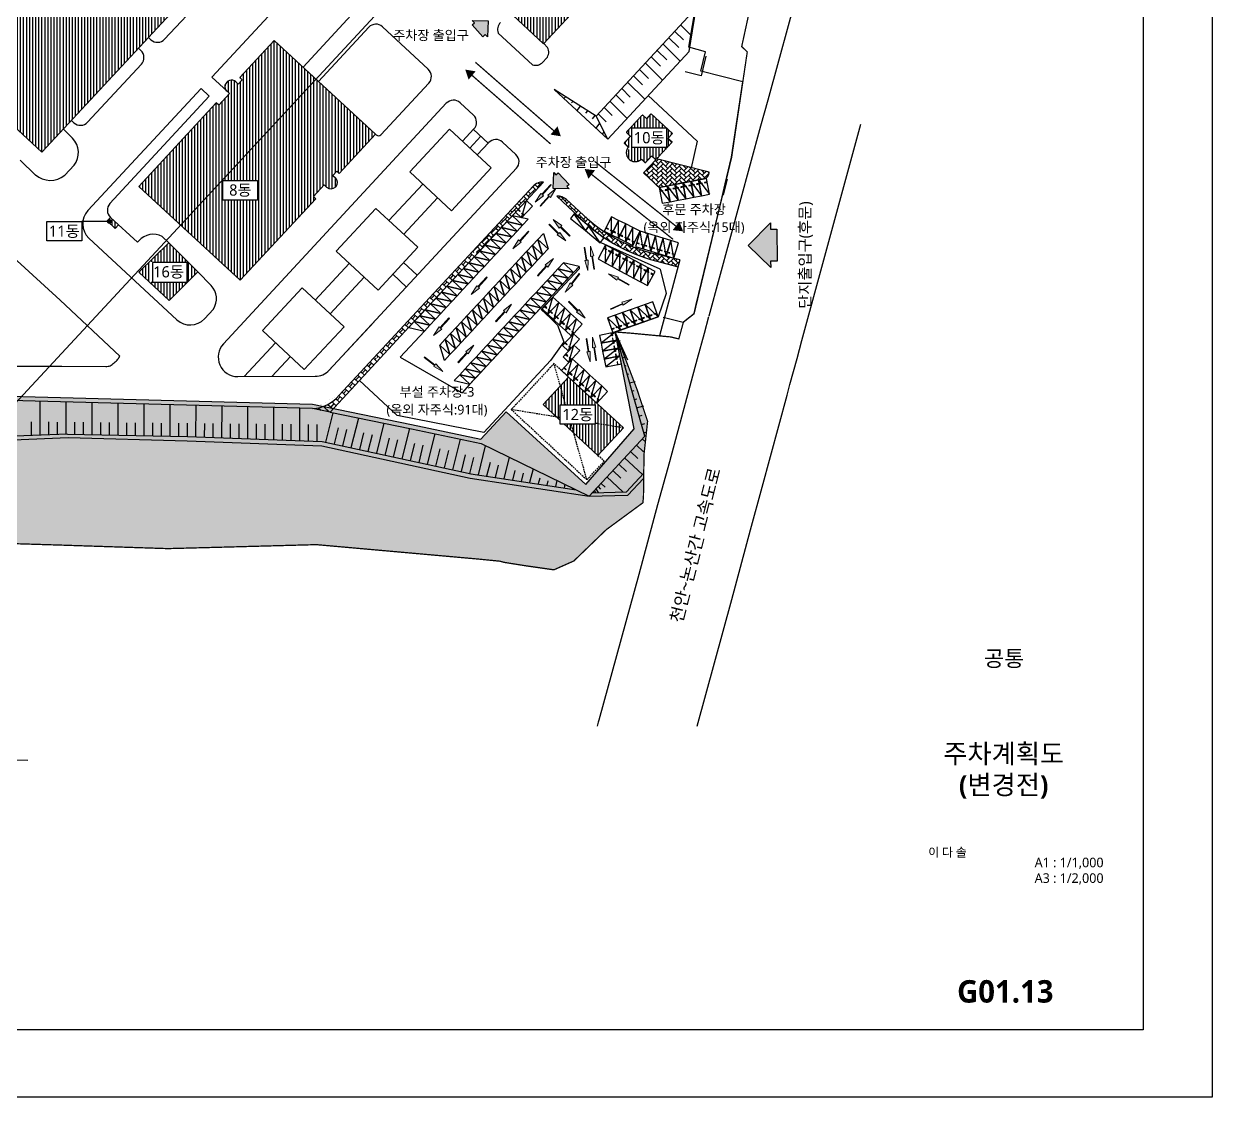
# Model space of a CAD drawing. Header units: millimetres. Extents: x 0 to 841000, y 0 to 594000.
# Drawn here: x 470579 to 841000, y 0 to 334608 of the extents above; entities that cross this region are included whole.
import ezdxf
from ezdxf.enums import TextEntityAlignment as Align

# ---------------------------------------------------------------- set-up
doc = ezdxf.new("R2010")
doc.units = ezdxf.units.MM
doc.header["$LTSCALE"] = 1000
for name, pattern in [('XR-SITE PLAN$0$DASHED', [0.75, 0.5, -0.25]), ('XR-SITE PLAN$0$PHANTOM-GAUN', [30, 20, -2, 2, -2, 2, -2]), ('XREF-ROOF PLAN$0$H1', [1, 0.5, -0.5])]:
    doc.linetypes.add(name, pattern=pattern)
doc.layers.get('Defpoints').update_dxf_attribs({"color": 137})
for name, color, linetype in [('3', 3, 'Continuous'), ('SYM', 6, 'Continuous'), ('SYM-LEAD', 6, 'Continuous'), ('TEXT', 3, 'Continuous'), ('XR-PLAN$0$주차장', 252, 'Continuous'), ('XR-SHEET$0$TITLE', 7, 'Continuous'), ('XR-SHEET$1$SHT', 5, 'Continuous'), ('XR-SHEET$1$TEXT', 3, 'Continuous'), ('XR-SITE PLAN$0$ETC-8', 8, 'Continuous'), ('XR-SITE PLAN$0$SOL-252', 8, 'Continuous'), ('XR-SITE PLAN$0$WAL', 8, 'Continuous'), ('XR-SITE PLAN$0$건물', 3, 'Continuous'), ('XR-SITE PLAN$0$대지경계선', 2, 'XR-SITE PLAN$0$PHANTOM-GAUN'), ('XR-SITE PLAN$0$연속주제_국토계획_교통시설', 8, 'Continuous'), ('XR-SITE PLAN$0$입면선', 8, 'Continuous'), ('일반형 주차', 5, 'Continuous')]:
    doc.layers.add(name, color=color, linetype=linetype)
doc.layers.add('XR-PL-B3F$0$ETC-차량동선', color=251, linetype='Continuous', lineweight=13)
doc.layers.add('XR-SITE PLAN$0$실측선', color=8, linetype='Continuous', lineweight=9)
doc.styles.add('$0$스타일1', font='malgun.ttf')
doc.styles.add('XR-SHEET$0$굴림체(옥산)', font='malgun.ttf')
doc.styles.add('맑은고딕B', font='malgunbd.ttf')
doc.styles.add('스타일1', font='malgun.ttf')
doc.dimstyles.new('DIM-QD 1', dxfattribs={"dimtxt": 3, "dimasz": 1.5, "dimexe": 1, "dimexo": 0, "dimgap": 1, "dimtad": 1, "dimdec": 3, "dimdsep": 46, "dimlunit": 6, "dimtxsty": '$0$스타일1', "dimblk1": 'ARCHTICK', "dimblk2": 'ARCHTICK', "dimsah": 1, "dimcen": 0, "dimclrd": 256, "dimclre": 256, "dimclrt": 3, "dimazin": 2, "dimtfac": 1, "dimtdec": 3, "dimtix": 1, "dimtmove": 2, "dimatfit": 3, "dimldrblk": 'ARCHTICK', "dimfxl": 1, "dimtolj": 1, "dimtzin": 0, "dimarcsym": 0})

# ---------------------------------------------------------------- blocks, each defined once
blk = doc.blocks.new('_ARCHTICK')
at = {"color": 0, "linetype": 'ByBlock', "const_width": 0.15}
blk.add_lwpolyline([(-0.5, -0.5), (0.5, 0.5)], dxfattribs=at)
blk = doc.blocks.new('XR-SHEET$0$TITLE')
at = {"layer": 'XR-SHEET$0$TITLE', "true_color": 0x000000, "style": 'XR-SHEET$0$굴림체(옥산)'}
for tag, height, p in [('동명칭', 6, (776.77, -457.26)), ('SCALE-A1', 3, (797.5, -522)), ('SCALE-A3', 3, (797.5, -527)), ('DATA', 3, (797.5, -540))]:
    blk.add_attdef(tag, text='', height=height, dxfattribs=at).set_placement(p, align=Align.MIDDLE)
for tag, height, p in [('TITLE1', 6, (776.5, -479.4)), ('TITLE4', 6, (776.5, -484.39)), ('TITLE2', 6, (776.5, -489)), ('TITLE5', 6, (776.5, -493.99)), ('TITLE3', 6, (776.5, -498.7)), ('NAME-1', 3, (760.16, -517.5)), ('NAME-2', 3, (760.16, -526.5)), ('A0.00', 7, (776.5, -561))]:
    blk.add_attdef(tag, text='', height=height, dxfattribs=at).set_placement(p, align=Align.MIDDLE_CENTER)
blk = doc.blocks.new('0010')
at = {"layer": 'SYM'}
blk.add_hatch(color=1, dxfattribs=at).paths.add_polyline_path([(-135807, 344538), (-136507, 343838), (-136307, 343838), (-136307, 343638), (-135307, 343638), (-135307, 343838), (-135107, 343838)])
at = {"layer": 'SYM', "color": 1}
blk.add_lwpolyline([(-136307, 343638), (-136307, 343838), (-136507, 343838), (-135807, 344538), (-135107, 343838), (-135307, 343838), (-135307, 343638)], close=True, dxfattribs=at)
blk = doc.blocks.new('XR-PLAN$0$확장형주차')
at = {"layer": 'XR-PLAN$0$주차장'}
blk.add_line((-2500, 5100), (0, 100), dxfattribs=at)
at = {"layer": 'XR-PLAN$0$주차장', "color": 5}
blk.add_lwpolyline([(-2500, 100), (0, 100), (0, 5100), (-2500, 5100)], close=True, dxfattribs=at)
at = {"layer": 'XR-PLAN$0$주차장'}
for points in [[(-2400, 3850), (-2400, 4000), (-1650, 4000), (-1650, 3850)], [(-100, 3850), (-100, 4000), (-850, 4000), (-850, 3850)]]:
    blk.add_lwpolyline(points, close=True, dxfattribs=at)
blk = doc.blocks.new('평행주차6')
at = {"layer": 'XR-PLAN$0$주차장'}
blk.add_line((645615, 270135), (642088, 275312), dxfattribs=at)
at = {"layer": '일반형 주차'}
blk.add_lwpolyline([(645615, 270135), (646748, 271534), (642088, 275312), (640954, 273914)], close=True, dxfattribs=at)
blk = doc.blocks.new('사선주차')
at = {"layer": 'XR-PLAN$0$주차장'}
blk.add_line((592283, 241779), (595458, 238835), dxfattribs=at)
at = {"layer": '일반형 주차'}
blk.add_lwpolyline([(597158, 240668), (592283, 241779), (590583, 239946), (595458, 238835)], close=True, dxfattribs=at)
blk = doc.blocks.new('사선주차(2)')
at = {"layer": 'XR-PLAN$0$주차장'}
blk.add_line((600223, 234415), (603398, 231471), dxfattribs=at)
at = {"layer": '일반형 주차'}
blk.add_lwpolyline([(601923, 236248), (603398, 231471), (601698, 229637), (600223, 234415)], close=True, dxfattribs=at)
blk = doc.blocks.new('A$Ca532a4fe')
at = {"layer": 'TEXT', "color": 7}
for points in [[(560971, -248151), (571829, -248151), (571829, -254250), (560971, -254250)], [(433471, -264555), (444329, -264555), (444329, -270655), (433471, -270655)], [(378662, -277290), (389520, -277290), (389520, -283389), (378662, -283389)], [(422419, -290097), (411561, -290097), (411561, -296196), (422419, -296196)], [(538687, -334439), (549545, -334439), (549545, -340538), (538687, -340538)]]:
    blk.add_lwpolyline(points, close=True, dxfattribs=at)

msp = doc.modelspace()

# ---------------------------------------------------------------- hatches: boundary and pattern name
at = {"layer": 'XR-PL-B3F$0$ETC-차량동선'}
for points in [[(634804, 284499), (632075, 281451), (631749, 281744), (630014, 278983), (632565, 281013), (632239, 281305), (634967, 284353)], [(631483, 277856), (634212, 280904), (633885, 281196), (636437, 283226), (634701, 280466), (634375, 280758), (631647, 277710)], [(634242, 271987), (637158, 269119), (636851, 268806), (639527, 266943), (637619, 269587), (637312, 269275), (634396, 272143)], [(640722, 268358), (637805, 271227), (637498, 270914), (635591, 273559), (638266, 271695), (637959, 271383), (640875, 268515)], [(627870, 269956), (625123, 266925), (624798, 267219), (623046, 264470), (625610, 266484), (625286, 266778), (628032, 269809)], [(645219, 264883), (645839, 260840), (645406, 260774), (646434, 257680), (646489, 260940), (646055, 260873), (645436, 264917)], [(648239, 258098), (647619, 262142), (647186, 262075), (647240, 265335), (648269, 262241), (647835, 262175), (648455, 258132)], [(630666, 256130), (633413, 259162), (633088, 259456), (635652, 261470), (633900, 258720), (633575, 259014), (630828, 255983)], [(614861, 255703), (612114, 252671), (611789, 252965), (610037, 250216), (612601, 252230), (612277, 252524), (615023, 255555)], [(643861, 256674), (641386, 253418), (641735, 253153), (639353, 250926), (640862, 253816), (641211, 253551), (643687, 256807)], [(659184, 253145), (655584, 255089), (655376, 254703), (652808, 256712), (655897, 255667), (655688, 255282), (659288, 253338)], [(653438, 245711), (657140, 247452), (656953, 247848), (660095, 248720), (657420, 246857), (657233, 247253), (653531, 245513)], [(617657, 241876), (620404, 244908), (620079, 245202), (622643, 247216), (620891, 244466), (620566, 244761), (617819, 241729)], [(640324, 247973), (643189, 245053), (642876, 244746), (645519, 242836), (643658, 245514), (643346, 245207), (640480, 248127)], [(603098, 242918), (600351, 239887), (600026, 240181), (598274, 237432), (600838, 239446), (600513, 239740), (603260, 242771)], [(605894, 229092), (608640, 232124), (608316, 232418), (610880, 234432), (609128, 231682), (608803, 231976), (606056, 228945)], [(645858, 236418), (646477, 232375), (646044, 232309), (647073, 229215), (647127, 232475), (646694, 232408), (646074, 236452)], [(648877, 229633), (648257, 233677), (647824, 233610), (647879, 236870), (648907, 233776), (648474, 233710), (649094, 229667)], [(595380, 230622), (598613, 228116), (598345, 227770), (601221, 226234), (599016, 228636), (598748, 228289), (595514, 230795)]]:
    msp.add_hatch(color=256, dxfattribs=at).paths.add_polyline_path(points)
at = {"layer": 'XR-SITE PLAN$0$ETC-8'}
h = msp.add_hatch(dxfattribs=at)
h.set_pattern_fill('ANSI31', color=256, scale=300, angle=45)
h.paths.add_polyline_path([(334363, 380366), (329011, 385330), (320783, 376458), (326135, 371494)])
h.paths.add_polyline_path([(383832, 421657), (364718, 401047), (405166, 363534), (424280, 384144)])
h.paths.add_polyline_path([(362210, 428076), (355603, 434204), (343355, 420997), (349962, 414869)])
h.paths.add_polyline_path([(471860, 297013), (473454, 295579), (474196, 296404), (472602, 297838)], flags=9)
h.paths.add_polyline_path([(471526, 296285), (474998, 293161), (475706, 293947), (472234, 297071)], flags=9)
h.paths.add_polyline_path([(474233, 385583), (475667, 387177), (474843, 387919), (473408, 386325)], flags=9)
h.paths.add_polyline_path([(474961, 385250), (478086, 388722), (477300, 389429), (474175, 385957)], flags=9)
h = msp.add_hatch(dxfattribs=at)
h.set_pattern_fill('ANSI31', color=256, scale=300, angle=45)
h.paths.add_polyline_path([(442527, 349131), (438612, 352739), (429739, 343109), (433655, 339502)])
h.paths.add_polyline_path([(542628, 366114), (517942, 389008), (509593, 393375), (493313, 403339), (431180, 336344), (439076, 329021), (439436, 329161), (448714, 328985), (452934, 328821), (457541, 328352), (461455, 328689), (460632, 334256), (459805, 340324), (459818, 349890), (460789, 358110), (460943, 359960), (461222, 366675), (470554, 368128), (474066, 360398), (478173, 351137), (468394, 340372), (468018, 331743), (470756, 324115), (476929, 319990), (482799, 316825), (487425, 314339), (492393, 311949)])
h.paths.add_polyline_path([(474066, 360398), (470554, 368128), (461222, 366675), (460943, 359960), (460789, 358110), (459818, 349890), (459805, 340324), (460632, 334256), (461455, 328689), (457541, 328352), (452934, 328821), (448714, 328985), (439436, 329161), (439076, 329021), (446215, 322400), (457768, 323704), (459695, 322667), (465539, 319991), (474693, 315588), (478814, 313597), (483217, 311427), (488972, 308580), (489179, 308483), (492393, 311949), (487425, 314339), (482799, 316825), (476929, 319990), (470756, 324115), (468018, 331743), (468394, 340372), (478173, 351137)])
h.paths.add_polyline_path([(483217, 311427), (478814, 313597), (474693, 315588), (465539, 319991), (459695, 322667), (457768, 323704), (446215, 322400), (476251, 294543), (489179, 308483), (488972, 308580)])
h.paths.add_polyline_path([(497556, 407915), (493313, 403339), (509593, 393375), (517942, 389008)])
h.paths.add_polyline_path([(580231, 300151), (561653, 317381), (540069, 294107), (540341, 294014), (556261, 287727), (567237, 283367, 0.5209097), (567688, 286625), (566952, 287356), (568146, 288644), (568921, 287956)])
h.paths.add_polyline_path([(556261, 287727), (540341, 294014), (540069, 294107), (536645, 290415), (560236, 281112), (560915, 280847), (564198, 284387), (564958, 283682, 0.3150025), (567237, 283367)])
h.paths.add_polyline_path([(561619, 280082), (560859, 280787), (560915, 280847), (560236, 281112), (536645, 290415), (519443, 271868), (538021, 254638)])
h.paths.add_polyline_path([(536645, 290415), (531994, 292252), (520891, 296014), (518444, 296856), (506447, 283920), (519443, 271868)])
h.paths.add_polyline_path([(521701, 300367), (518444, 296856), (520891, 296014), (531994, 292252), (536602, 290432), (536645, 290415), (540069, 294107)])
h.paths.add_polyline_path([(561653, 317381), (548657, 329433), (537896, 317829), (538640, 317108), (537446, 315820), (536662, 316499, 1), (533932, 313556), (534692, 312851), (531353, 309251), (530593, 309956), (521701, 300367), (540069, 294107)])
h.paths.add_polyline_path([(500129, 271925), (497616, 274256), (496595, 273156), (499109, 270825)])
h.paths.add_polyline_path([(474961, 385250), (478086, 388722), (477300, 389429), (474175, 385957)], flags=25)
h.paths.add_polyline_path([(471860, 297013), (473454, 295579), (474196, 296404), (472602, 297838)], flags=25)
h.paths.add_polyline_path([(471526, 296285), (474998, 293161), (475706, 293947), (472234, 297071)], flags=9)
h = msp.add_hatch(dxfattribs=at)
h.set_pattern_fill('ANSI31', color=256, scale=300, angle=45)
h.paths.add_polyline_path([(243433, 332654), (260450, 350969), (234810, 374793), (217793, 356478)])
h.paths.add_polyline_path([(268582, 319957), (275248, 313775), (284295, 323530), (277629, 329713)])
h.paths.add_polyline_path([(272634, 304614), (270211, 306854), (267292, 303696), (269716, 301456)])
h.paths.add_polyline_path([(273843, 313714), (267978, 319154), (264034, 314901), (269899, 309461)])
h.paths.add_polyline_path([(299993, 353527), (305126, 348767), (313901, 358229), (313772, 358478), (308833, 363059)])
h.paths.add_polyline_path([(471860, 297013), (473454, 295579), (474196, 296404), (472602, 297838)], flags=9)
h.paths.add_polyline_path([(471526, 296285), (474998, 293161), (475706, 293947), (472234, 297071)], flags=9)
h.paths.add_polyline_path([(474233, 385583), (475667, 387177), (474843, 387919), (473408, 386325)], flags=9)
h.paths.add_polyline_path([(474961, 385250), (478086, 388722), (477300, 389429), (474175, 385957)], flags=9)
h = msp.add_hatch(dxfattribs=at)
h.set_pattern_fill('ANSI31', color=256, scale=300, angle=45)
h.paths.add_polyline_path([(515769, 266275), (506477, 257153), (515938, 248378), (524786, 257257)])
h.paths.add_polyline_path([(640374, 224486), (637814, 221726), (640753, 211365), (657462, 208637)])
h.paths.add_polyline_path([(637814, 221726), (632442, 215933), (636644, 212036), (640753, 211365)])
h.paths.add_polyline_path([(640753, 211365), (636644, 212036), (641961, 207105)])
h.paths.add_polyline_path([(657462, 208637), (640753, 211365), (641961, 207105), (649530, 200085)])
h.paths.add_polyline_path([(672763, 300394), (666157, 306521), (664762, 305017), (663441, 306241), (658358, 300760), (659678, 299536), (657707, 297410), (659736, 295528), (660146, 295586), (666149, 293262), (666285, 293408), (666654, 293066), (667900, 292583), (672648, 297703), (671368, 298889)])
edge = h.paths.add_edge_path()
edge.add_line((659736, 295528), (658536, 295360))
edge.add_ellipse((661166, 294443), major_axis=(665, 2740), ratio=0.9877038, start_angle=84.4852, end_angle=237.48718)
edge.add_line((663090, 292417), (659736, 295528))
h.paths.add_polyline_path([(660146, 295586), (659736, 295528), (663090, 292417), (664313, 291283), (666149, 293262)])
h.paths.add_polyline_path([(658073, 355890), (648486, 364781), (637089, 352491), (646676, 343600)])
h.paths.add_polyline_path([(646676, 343600), (637089, 352491), (622978, 337276), (632564, 328385)])
at = {"layer": 'XR-SITE PLAN$0$SOL-252'}
h = msp.add_hatch(dxfattribs=at)
h.set_pattern_fill('AR-HBONE', color=256, scale=10, style=0)
h.set_pattern_definition([(45, (-841000, 1e-10), (0, 1436.841), [3048, -1016]), (135, (-840281.6, 718.4), (1e-13, 1436.841), [3048, -1016])])
edge = h.paths.add_edge_path()
edge.add_line((684207, 288322), (667797, 292472))
edge.add_line((667565, 292222), (663748, 288106))
edge.add_line((668641, 283567), (663748, 288106))
edge.add_line((668641, 283567), (682639, 286246))
edge.add_ellipse((682379, 288137), major_axis=(638, 1827), ratio=0.9390305, start_angle=208.5493, end_angle=293.70053)
h = msp.add_hatch(dxfattribs=at)
h.set_pattern_fill('AR-HBONE', color=256, scale=10, style=0)
h.set_pattern_definition([(45, (-418237.5, 262193.3), (-1e-13, 1436.841), [3048, -1016]), (135, (-417519.1, 262911.7), (-1e-13, 1436.841), [3048, -1016])])
edge = h.paths.add_edge_path()
edge.add_line((612325, 263390), (632588, 285238))
edge.add_arc((632280, 281202), 4048, 85.63753, 137.1562)
edge.add_line((629312, 283955), (610152, 263296))
edge.add_line((610152, 263296), (612325, 263390))
edge = h.paths.add_edge_path()
edge.add_arc((637011, 276814), 4048, 47.1562, 94.40003)
edge.add_line((636701, 280850), (645494, 272695))
edge.add_arc((679899, 309793), 50597, 227.1562, 255.75637)
edge.add_line((667450, 260752), (674551, 258949))
edge.add_line((674551, 258949), (675100, 260987))
edge.add_line((675100, 260987), (667306, 262904))
edge.add_arc((679392, 312037), 50597, 227.1562, 256.18079, ccw=False)
edge.add_line((644986, 274939), (639764, 279782))
h = msp.add_hatch(dxfattribs=at)
h.set_pattern_fill('AR-B816', color=256, scale=7.083539, angle=137.1562, style=0)
h.set_pattern_definition([(137.1562, (245601.5, 752052.3), (-978.778, -1055.3646), []), (227.1562, (245601.5, 752052.3), (76.5868, -2034.1425), [1439.375, -1439.375])])
edge = h.paths.add_edge_path()
edge.add_arc((580786, 226333), 4048, 77.98288, 110.05249)
edge.add_line((579398, 230135), (568892, 218807))
edge.add_arc((560025, 226200), 11545, 272.94851, 320.17759, ccw=False)
edge.add_line((560619, 214671), (566046, 213490))
edge.add_line((566046, 213490), (581629, 230292))
edge = h.paths.add_edge_path()
edge.add_line((581671, 230337), (612325, 263390))
edge.add_line((612325, 263390), (610152, 263296))
edge.add_line((610152, 263296), (580074, 230864))
edge.add_arc((582945, 236878), 6663, 244.47778, 258.97226)
h = msp.add_hatch(dxfattribs=at)
h.set_pattern_fill('GRASS', color=256, scale=50, style=0)
h.set_pattern_definition([(90, (-2218919, -1448416.6), (-898.0256, 898.0256), [238.125, -1557.9262]), (45, (-2218919, -1448416.6), (-898.0256, 898.0256), [238.125, -1031.875]), (135, (-2218919, -1448416.6), (-898.0256, -898.0256), [238.125, -1031.875])])
h.paths.add_polyline_path([(660820, 208323), (660820, 208323), (645790, 190993), (620950, 213603), (613020, 205107), (591395, 209696), (560536, 216051), (432686, 219453), (429832, 178542), (444072, 175241), (453342, 172986), (462343, 172710), (481011, 172140), (515425, 171008), (531146, 171418), (549387, 171914), (561796, 172247), (612267, 167750), (618965, 167083), (620362, 166712), (627040, 165652), (635805, 164401), (642005, 167145), (652134, 176912), (663567, 185312), (663739, 187653), (663771, 191655), (663907, 200473), (664739, 208102), (665006, 210677), (661753, 220541), (659613, 226170), (658328, 229541), (654910, 238538)])

# ---------------------------------------------------------------- linework, layer by layer
at = {"layer": '3', "color": 252, "linetype": 'XREF-ROOF PLAN$0$H1', "ltscale": 5, "const_width": 400}
for points in [[(635785, 301261), (611346, 322604)], [(610323, 318503), (634761, 297160)], [(673824, 271534), (648453, 291760)], [(647614, 287618), (672985, 267392)]]:
    msp.add_lwpolyline(points, dxfattribs=at)
at = {"layer": '3', "color": 251, "linetype": 'Continuous'}
for points in [[(608186, 320321, 0, 3375, 0), (610323, 318503, 2250, 2250, 0)], [(637977, 299535, 0, 3375, 0), (635840, 301353, 2250, 2250, 0)], [(645398, 289338, 0, 3375, 0), (647614, 287618, 2250, 2250, 0)], [(676091, 269908, 0, 3375, 0), (673875, 271629, 2250, 2250, 0)]]:
    msp.add_lwpolyline(points, format="xyseb", dxfattribs=at)
at = {"layer": 'Defpoints'}
msp.add_line((590883, 348897), (394290, 136922), dxfattribs=at)
for points in [[(841000, 0), (0, 0), (0, 594000), (841000, 594000)], [(46500, 573000), (819500, 573000), (819500, 21000), (46500, 21000)]]:
    msp.add_lwpolyline(points, close=True, dxfattribs=at)
at = {"layer": 'XR-PL-B3F$0$ETC-차량동선'}
for points in [[(634967, 284353), (634804, 284499), (632075, 281451), (631749, 281744), (630014, 278983), (632565, 281013), (632239, 281305)], [(631647, 277710), (631483, 277856), (634212, 280904), (633885, 281196), (636437, 283226), (634701, 280466), (634375, 280758)], [(634396, 272143), (634242, 271987), (637158, 269119), (636851, 268806), (639527, 266943), (637619, 269587), (637312, 269275)], [(640875, 268515), (640722, 268358), (637805, 271227), (637498, 270914), (635591, 273559), (638266, 271695), (637959, 271383)], [(628032, 269809), (627870, 269956), (625123, 266925), (624798, 267219), (623046, 264470), (625610, 266484), (625286, 266778)], [(645436, 264917), (645219, 264883), (645839, 260840), (645406, 260774), (646434, 257680), (646489, 260940), (646055, 260873)], [(648455, 258132), (648239, 258098), (647619, 262142), (647186, 262075), (647240, 265335), (648269, 262241), (647835, 262175)], [(630828, 255983), (630666, 256130), (633413, 259162), (633088, 259456), (635652, 261470), (633900, 258720), (633575, 259014)], [(615023, 255555), (614861, 255703), (612114, 252671), (611789, 252965), (610037, 250216), (612601, 252230), (612277, 252524)], [(643687, 256807), (643861, 256674), (641386, 253418), (641735, 253153), (639353, 250926), (640862, 253816), (641211, 253551)], [(659288, 253338), (659184, 253145), (655584, 255089), (655376, 254703), (652808, 256712), (655897, 255667), (655688, 255282)], [(653531, 245513), (653438, 245711), (657140, 247452), (656953, 247848), (660095, 248720), (657420, 246857), (657233, 247253)], [(617819, 241729), (617657, 241876), (620404, 244908), (620079, 245202), (622643, 247216), (620891, 244466), (620566, 244761)], [(640480, 248127), (640324, 247973), (643189, 245053), (642876, 244746), (645519, 242836), (643658, 245514), (643346, 245207)], [(603260, 242771), (603098, 242918), (600351, 239887), (600026, 240181), (598274, 237432), (600838, 239446), (600513, 239740)], [(606056, 228945), (605894, 229092), (608640, 232124), (608316, 232418), (610880, 234432), (609128, 231682), (608803, 231976)], [(646074, 236452), (645858, 236418), (646477, 232375), (646044, 232309), (647073, 229215), (647127, 232475), (646694, 232408)], [(649094, 229667), (648877, 229633), (648257, 233677), (647824, 233610), (647879, 236870), (648907, 233776), (648474, 233710)], [(595514, 230795), (595380, 230622), (598613, 228116), (598345, 227770), (601221, 226234), (599016, 228636), (598748, 228289)]]:
    msp.add_lwpolyline(points, close=True, dxfattribs=at)
at = {"layer": 'XR-SITE PLAN$0$WAL'}
for p, q in [((640374, 224486), (632442, 215933)), ((640374, 224486), (657462, 208637)), ((632442, 215933), (649530, 200085)), ((649530, 200085), (657462, 208637))]:
    msp.add_line(p, q, dxfattribs=at)
at = {"layer": 'XR-SITE PLAN$0$건물', "color": 7}
for points in [[(542628, 366114), (497556, 407915), (431180, 336344), (476251, 294543)], [(637089, 352491), (622978, 337276), (632564, 328385), (646676, 343600)], [(568921, 287956), (568146, 288644), (568921, 287956), (580231, 300151)], [(671368, 298889), (672763, 300394), (671368, 298889), (672648, 297703)], [(561619, 280082), (560859, 280787)], [(497616, 274256), (500129, 271925), (499109, 270825), (496595, 273156)], [(515769, 266275), (524786, 257257), (515938, 248378), (506477, 257153)], [(649530, 200085), (657462, 208637), (640374, 224486), (632442, 215933)]]:
    msp.add_lwpolyline(points, close=True, dxfattribs=at)
for points in [[(580231, 300151), (548657, 329433), (537896, 317829), (538640, 317108), (537446, 315820), (536662, 316499)], [(533932, 313556), (534692, 312851), (531353, 309251), (530593, 309956), (506447, 283920), (538021, 254638), (561619, 280082)], [(664762, 305017), (663441, 306241), (664762, 305017), (666157, 306521), (672763, 300394)], [(568146, 288644), (566952, 287356), (567688, 286625)], [(564958, 283682), (564198, 284387), (560859, 280787)]]:
    msp.add_lwpolyline(points, dxfattribs=at)
for centre, start, end in [((535297, 315027), 47.1562, 227.15631), ((566323, 285154), 227.1562, 47.1562)]:
    msp.add_arc(centre, 2007, start, end, dxfattribs=at)
msp.add_rational_spline([(663441, 306241), (660899, 303501), (658358, 300760), (659018, 300148), (659678, 299536), (658693, 298473), (657707, 297410), (658355, 296809), (659003, 296207), (657353, 294145), (659276, 292362), (661199, 290579), (663090, 292417), (663702, 291850), (664313, 291283), (665299, 292346), (666285, 293408), (666925, 292815), (667565, 292222), (670106, 294962), (672648, 297703)], [1, 1, 1, 1, 1, 1, 1, 1, 1, 0.728995080778, 1, 0.728995080778, 1, 1, 1, 1, 1, 1, 1, 1, 1], degree=2, knots=[0, 0, 0, 1, 1, 2, 2, 3, 3, 4, 4, 5.5078872, 5.5078872, 7.0157744, 7.0157744, 8.0157744, 8.0157744, 9.0157744, 9.0157744, 10.0157744, 10.0157744, 11.0157744, 11.0157744, 11.0157744], dxfattribs=at)
at = {"layer": 'XR-SITE PLAN$0$대지경계선', "const_width": 400}
msp.add_lwpolyline([(697949, 344054), (694340, 327491), (696079, 325855), (696079, 325855), (691211, 292992), (689212, 284665), (687598, 277934), (680192, 247084), (679522, 244292), (676198, 241668), (674744, 236383), (672140, 236999), (659943, 238149), (654910, 238538), (658328, 229541), (659613, 226170), (661753, 220541), (665006, 210677), (664980, 210421), (664739, 208102), (663907, 200473), (663771, 191655), (663739, 187653), (663567, 185312), (652134, 176912), (642005, 167145), (635805, 164401), (627040, 165652), (620362, 166712), (618965, 167083), (612267, 167750), (561796, 172247), (549387, 171914), (531146, 171418), (515425, 171008), (481011, 172140), (462343, 172710)], dxfattribs=at)
at = {"layer": 'XR-SITE PLAN$0$실측선', "color": 7}
msp.add_line((589288, 268832), (593378, 264936), dxfattribs=at)
at = {"layer": 'XR-SITE PLAN$0$연속주제_국토계획_교통시설', "color": 1, "linetype": 'Continuous', "ltscale": 3}
for points in [[(720163, 379934), (717038, 366756), (713060, 350074), (712125, 346270), (702495, 310787), (700164, 302666), (684091, 243453)], [(713118, 235888), (713122, 235886), (731429, 303323)], [(684033, 243246), (682688, 238092), (680449, 230124), (671794, 198060), (668134, 184683), (662331, 162981), (649857, 117563), (649659, 116932), (649320, 115695)], [(684033, 243246), (682688, 238092), (680449, 230124), (671794, 198060), (668134, 184683), (662331, 162981), (649857, 117563), (649659, 116932), (649320, 115695)], [(708474, 218830), (709371, 222155), (711646, 230249), (713118, 235888)], [(708474, 218830), (709371, 222155), (711646, 230249), (713118, 235888)], [(680456, 115695), (691287, 155134), (697094, 176849), (700744, 190192), (708474, 218830)], [(680456, 115695), (691287, 155134), (697094, 176849), (700744, 190192), (708474, 218830)]]:
    msp.add_lwpolyline(points, dxfattribs=at)
at = {"layer": 'XR-SITE PLAN$0$입면선'}
for p, q in [((514472, 329802), (534977, 351912)), ((529166, 317977), (560125, 351358)), ((677867, 327323), (680118, 340847)), ((557622, 321120), (573856, 338624)), ((680201, 339467), (648946, 305766)), ((677949, 325943), (680201, 339467)), ((562458, 316634), (578105, 333506)), ((596665, 320432), (582395, 333667)), ((675327, 334212), (678756, 330790)), ((509440, 330329), (510182, 329641)), ((629114, 321842), (618458, 331725)), ((671654, 330252), (674748, 327166)), ((673491, 332232), (676169, 329560)), ((506324, 326969), (507066, 326281)), ((548657, 329433), (537896, 317829)), ((580231, 300151), (548657, 329433)), ((667982, 326292), (670966, 323315)), ((669818, 328272), (675164, 322939)), ((683035, 325864), (677867, 327323)), ((632380, 322633), (633502, 323845)), ((677949, 325943), (652612, 298623)), ((664310, 322332), (669655, 316999)), ((666146, 324312), (669075, 321390)), ((681636, 319797), (683035, 325864)), ((683118, 324484), (681718, 318417)), ((490485, 303938), (507228, 321991)), ((662473, 320352), (665293, 317540)), ((694691, 316484), (681636, 319797)), ((533932, 313556), (529166, 317977)), ((581868, 300013), (596827, 316142)), ((658801, 316393), (664146, 311060)), ((660637, 318373), (663402, 315615)), ((691211, 292992), (694691, 316484)), ((525853, 314404), (490566, 276356)), ((528392, 312050), (497450, 278541)), ((528392, 312050), (525853, 314404)), ((534692, 312851), (531353, 309251)), ((652612, 298623), (635904, 314119)), ((648946, 305766), (635904, 314119)), ((639415, 311870), (638958, 311287)), ((655129, 312433), (657728, 309839)), ((656965, 314413), (659619, 311764)), ((680513, 297995), (665201, 312197)), ((602280, 309821), (532798, 234836)), ((610741, 306116), (606571, 309984)), ((641698, 310408), (641333, 309943)), ((643980, 308946), (642929, 307604)), ((646263, 307484), (645673, 306731)), ((651456, 308473), (653946, 305989)), ((653292, 310453), (658638, 305120)), ((485452, 304464), (486194, 303776)), ((648546, 306022), (647724, 304974)), ((652612, 298623), (648946, 305766)), ((649620, 306493), (652055, 304064)), ((485778, 298950), (482917, 301731)), ((580438, 299959), (580231, 300151)), ((607343, 297988), (610903, 301826)), ((615353, 297400), (610754, 301665)), ((650065, 303586), (648885, 302080)), ((651422, 300942), (650871, 300239)), ((607450, 298103), (607343, 297988)), ((609636, 295861), (613047, 299538)), ((611946, 293719), (615499, 297558)), ((619792, 297722), (623977, 293841)), ((680513, 297995), (678608, 289738)), ((611998, 293775), (611946, 293719)), ((689212, 284665), (691211, 292992)), ((469415, 292108), (474248, 287449)), ((483329, 287443), (486287, 290497)), ((565810, 226659), (624138, 289551)), ((667565, 292222), (663748, 288106)), ((684207, 288322), (667797, 292472)), ((589371, 238640), (632588, 285238)), ((668641, 283567), (663748, 288106)), ((668641, 283567), (682639, 286246)), ((688720, 281224), (689960, 286129)), ((564198, 284387), (560859, 280787)), ((568892, 218807), (629312, 283955)), ((594973, 284649), (584406, 273256)), ((687598, 277934), (689212, 284665)), ((599575, 280380), (589009, 268987)), ((636701, 280850), (645494, 272695)), ((639764, 279782), (644986, 274939)), ((680192, 247084), (687598, 277934)), ((497616, 274256), (505987, 266491)), ((457586, 270720), (481877, 248460)), ((490889, 267776), (518326, 242330)), ((505987, 266491), (506446, 266985)), ((505987, 266491), (506446, 266985)), ((505987, 266491), (506446, 266985)), ((515769, 266275), (513739, 268305)), ((668933, 258081), (650504, 266335)), ((572036, 259918), (561437, 248490)), ((588941, 260152), (593205, 256198)), ((675100, 260987), (667306, 262904)), ((675100, 260987), (668732, 237320)), ((524786, 257257), (529020, 253023)), ((576639, 255649), (566040, 244221)), ((585559, 256505), (589823, 252551)), ((609416, 222032), (643639, 258933)), ((481877, 248460), (500511, 231001)), ((529677, 245640), (526906, 242653)), ((529677, 245640), (526906, 242653)), ((679522, 244292), (680192, 247084)), ((565605, 226437), (579797, 241736)), ((669855, 243181), (676093, 241585)), ((676093, 241585), (679522, 244292)), ((595458, 238835), (587870, 230654)), ((660820, 208323), (654910, 238538)), ((664137, 206037), (654910, 238538)), ((654952, 238425), (658792, 229851)), ((549066, 235151), (539322, 224644)), ((655629, 235704), (656444, 235899)), ((553669, 230882), (547910, 224672)), ((566046, 213490), (581711, 230380)), ((587870, 230654), (607266, 219525)), ((613941, 207238), (634763, 229689)), ((656373, 233108), (657430, 233360)), ((657118, 230511), (658415, 230821)), ((442467, 227917), (482489, 227844)), ((482489, 227844), (496154, 227771)), ((657863, 227915), (658377, 228038)), ((537272, 224638), (561378, 224716)), ((658607, 225318), (659197, 225459)), ((659352, 222722), (661142, 223149)), ((432686, 219453), (560536, 216051)), ((660097, 220125), (660836, 220302)), ((560619, 214671), (432768, 218073)), ((475687, 206366), (475703, 216931)), ((483783, 206703), (483798, 216715)), ((491878, 206559), (491893, 216500)), ((499973, 206390), (499989, 216284)), ((508068, 206221), (508084, 216069)), ((516164, 206052), (516179, 215853)), ((524259, 205842), (524274, 215638)), ((532354, 205549), (532369, 215422)), ((540449, 205255), (540464, 215207)), ((548544, 204962), (548560, 214992)), ((560536, 216051), (591395, 209696)), ((660842, 217529), (661656, 217723)), ((661586, 214932), (663834, 215469)), ((556639, 204669), (556655, 214776)), ((566046, 213490), (560619, 214671)), ((566930, 213310), (564656, 204192)), ((566046, 213490), (591478, 208316)), ((574871, 211695), (572570, 202471)), ((613020, 205107), (620950, 213603)), ((620950, 213603), (645790, 190993)), ((662331, 212335), (663295, 212566)), ((472988, 206253), (472995, 210531)), ((478385, 206478), (478392, 210480)), ((481084, 206590), (481090, 210454)), ((486481, 206672), (486487, 210402)), ((489179, 206615), (489185, 210377)), ((494576, 206503), (494582, 210325)), ((497275, 206446), (497281, 210299)), ((502671, 206334), (502678, 210248)), ((505370, 206277), (505376, 210222)), ((510767, 206165), (510773, 210170)), ((513465, 206108), (513471, 210144)), ((518862, 205996), (518868, 210093)), ((521560, 205939), (521567, 210067)), ((526957, 205744), (526964, 210015)), ((529655, 205646), (529662, 209989)), ((535052, 205451), (535059, 209938)), ((537750, 205353), (537758, 209912)), ((543147, 205157), (543154, 209860)), ((545845, 205060), (545853, 209834)), ((551242, 204864), (551250, 209783)), ((553940, 204766), (553948, 209757)), ((559337, 204571), (559345, 209705)), ((562035, 204473), (562044, 209680)), ((568559, 208690), (567294, 203619)), ((571204, 208145), (569932, 203045)), ((582811, 210079), (580484, 200750)), ((590752, 208464), (588398, 199028)), ((591395, 209696), (613020, 205107)), ((591478, 208316), (613103, 203727)), ((645790, 190993), (660820, 208323)), ((663076, 209739), (664114, 209987)), ((484185, 206719), (449302, 205268)), ((449370, 204128), (484415, 205651)), ((484185, 206719), (521590, 205939)), ((484415, 205651), (521542, 204590)), ((521542, 204590), (563462, 203071)), ((521590, 205939), (563631, 204415)), ((563631, 204415), (610018, 194325)), ((576494, 207055), (575208, 201897)), ((579140, 206510), (577846, 201323)), ((584430, 205420), (583122, 200176)), ((587075, 204875), (585760, 199602)), ((592366, 203786), (591036, 198454)), ((598677, 206788), (596312, 197307)), ((606601, 205107), (604226, 195585)), ((664137, 206037), (646844, 187390)), ((663367, 205206), (664381, 204258)), ((663820, 207142), (664755, 207365)), ((563462, 203071), (609749, 193003)), ((595011, 203241), (593674, 197880)), ((600302, 202151), (598950, 196733)), ((602947, 201606), (601588, 196159)), ((608167, 200233), (606864, 195011)), ((614439, 203080), (612175, 194001)), ((613103, 203727), (646844, 187390)), ((659697, 201249), (661996, 199100)), ((661532, 203228), (663753, 201150)), ((610746, 199424), (609502, 194438)), ((615905, 197807), (614855, 193595)), ((618485, 196999), (617535, 193190)), ((621884, 199475), (620215, 192784)), ((656027, 197292), (658480, 194998)), ((657862, 199271), (663405, 194086)), ((609749, 193003), (646844, 187390)), ((609951, 194337), (642744, 189375)), ((623644, 195382), (622895, 192378)), ((626223, 194573), (625575, 191973)), ((629328, 195871), (628255, 191567)), ((631382, 192956), (630935, 191162)), ((652357, 193335), (657332, 188682)), ((654192, 195313), (656723, 192947)), ((663721, 194426), (658420, 188711)), ((663695, 192911), (658873, 187711)), ((633962, 192148), (633615, 190756)), ((636772, 192266), (636295, 190351)), ((639254, 191064), (638975, 189945)), ((641735, 189863), (641655, 189539)), ((648469, 189143), (648751, 188453)), ((648894, 189601), (649636, 188476)), ((649651, 190417), (650380, 189546)), ((650522, 191356), (651824, 190139)), ((646844, 187390), (658873, 187711)), ((647806, 188428), (658420, 188711)), ((648117, 188763), (648187, 188438)), ((471833, 104951), (419527, 105711))]:
    msp.add_line(p, q, dxfattribs=at)
at = {"layer": 'XR-SITE PLAN$0$입면선', "color": 7}
for p, q in [((681718, 318417), (676689, 319575)), ((586986, 212458), (575215, 223376)), ((613941, 207238), (586986, 212458))]:
    msp.add_line(p, q, dxfattribs=at)
at = {"layer": 'XR-SITE PLAN$0$입면선', "linetype": 'XR-SITE PLAN$0$DASHED'}
for p, q in [((635839, 228691), (622529, 214340)), ((640374, 224486), (635839, 228691)), ((646112, 192469), (635839, 228691)), ((657462, 208637), (622529, 214340)), ((622529, 214340), (646112, 192469)), ((649530, 200085), (651489, 198268)), ((646112, 192469), (651489, 198268))]:
    msp.add_line(p, q, dxfattribs=at)
at = {"layer": 'XR-SITE PLAN$0$입면선'}
for points in [[(633858, 327187), (632622, 328447)], [(589371, 238640), (632588, 285238)], [(667450, 260752), (674524, 258848)], [(631868, 245506), (643639, 258198)], [(643639, 258933), (643639, 258198)], [(668933, 258081), (670808, 250549), (668311, 243267), (654910, 238538)], [(631868, 245506), (634770, 242816), (636953, 240616), (638944, 235471), (634763, 229689)], [(575215, 223376), (589371, 238640)], [(609416, 222032), (607266, 219525)]]:
    msp.add_lwpolyline(points, dxfattribs=at)
for points in [[(616295, 289686), (603242, 301792), (590871, 288453), (603924, 276347)], [(593378, 264936), (580324, 277042), (567954, 263703), (581007, 251597)], [(570393, 240184), (557340, 252290), (544969, 238951), (558022, 226845)]]:
    msp.add_lwpolyline(points, close=True, dxfattribs=at)
for centre, radius, start, end in [((580331, 331441), 3036, 47.1562, 137.1562), ((621293, 332811), 3036, 133.73206, 200.95041), ((512246, 331866), 3036, 227.1562, 317.1562), ((505002, 324055), 3036, 317.1562, 47.1562), ((631166, 325784), 3036, 320.31798, 27.53633), ((630152, 324695), 3036, 249.99809, 317.21645), ((594601, 318207), 3036, 317.1562, 47.1562), ((604506, 307758), 3036, 47.1562, 137.18173), ((488259, 306002), 3036, 227.1562, 317.1562), ((608677, 303890), 3036, 317.1562, 47.1562), ((481139, 294429), 6477, 322.62176, 44.26533), ((581126, 300701), 1012, 227.1562, 317.1562), ((617727, 295496), 3036, 47.1562, 137.21645), ((621912, 291615), 3036, 317.1562, 47.1562), ((478792, 292877), 7079, 229.45458, 309.85691), ((632280, 281202), 4048, 85.63753, 137.1562), ((632463, 280639), 3036, 137.15616, 137.1562), ((499680, 276482), 3036, 137.28047, 227.1562), ((637011, 276814), 4048, 47.1562, 94.40003), ((495017, 272227), 6072, 137.1562, 227.1562), ((679392, 312037), 50597, 227.1562, 256.18079), ((679899, 309793), 50597, 227.1562, 255.75637), ((510948, 262912), 6072, 62.63684, 137.8696), ((524558, 248905), 6072, 327.47, 42.70277), ((522454, 246782), 6072, 227.1562, 317.1562), ((522454, 246782), 6072, 227.1562, 317.1562), ((537252, 230709), 6072, 137.18173, 270.18612), ((561358, 230788), 6072, 270.18612, 317.1562), ((560025, 226200), 11545, 272.94851, 320.17759)]:
    msp.add_arc(centre, radius, start, end, dxfattribs=at)
msp.add_ellipse((682379, 288137), major_axis=(638, 1827), ratio=0.9390305, start_param=3.639872, end_param=5.1260412, dxfattribs=at)
msp.add_spline([(496154, 227771), (497529, 228004), (498776, 228948), (499917, 230048), (500511, 231001)], degree=3, dxfattribs=at)

# ---------------------------------------------------------------- block references
at = {"layer": 'SYM'}
for p, xscale, yscale, zscale, rotation in [((-184623, -1332085), 4.994054696788651, 4.994054696788651, 4.994054696788651, 312.8606675128921), ((1435501, 1950864), 4.994054696788651, 4.994054696788651, 4.994054696788651, 132.8606675128921), ((4128405, 1645152), 9.988109393577306, 9.988109393577306, 9.988109393577306, 90.3861620854)]:
    msp.add_blockref('0010', p, dxfattribs=dict(at, xscale=xscale, yscale=yscale, zscale=zscale, rotation=rotation))
at = {"layer": 'TEXT'}
ref = msp.add_blockref('XR-SHEET$0$TITLE', (0, 0), dxfattribs=dict(at, xscale=1000, yscale=1000, zscale=1000))
ref.add_attrib('TITLE2', '주차계획도', dxfattribs={"layer": 'XR-SHEET$1$SHT', "color": 4, "true_color": 0x000004, "height": 6000, "style": '맑은고딕B'}).set_placement((776000, 107086), align=Align.MIDDLE_CENTER)
ref.add_attrib('TITLE3', '(변경전)', dxfattribs={"layer": 'XR-SHEET$1$SHT', "color": 4, "true_color": 0x000004, "height": 6000, "style": '맑은고딕B'}).set_placement((776000, 97382, 13771), align=Align.MIDDLE_CENTER)
ref.add_attrib('NAME-1', '이 다 솔', dxfattribs={"layer": 'XR-SHEET$1$TEXT', "color": 3, "true_color": 0x000003, "height": 2700, "style": '스타일1'}).set_placement((752500, 76333, 13771), align=Align.MIDDLE_LEFT)
ref.add_attrib('SCALE-A1', 'A1 : 1/1,000', dxfattribs={"layer": 'XR-SHEET$1$SHT', "color": 3, "true_color": 0x000003, "height": 3000, "style": '스타일1'}).set_placement((796391, 73172), align=Align.MIDDLE_CENTER)
ref.add_attrib('SCALE-A3', 'A3 : 1/2,000', dxfattribs={"layer": 'XR-SHEET$1$SHT', "color": 3, "true_color": 0x000003, "height": 3000, "style": '스타일1'}).set_placement((796391, 68308), align=Align.MIDDLE_CENTER)
ref.add_attrib('A0.00', 'G01.13', dxfattribs={"layer": 'XR-SHEET$1$SHT', "color": 4, "true_color": 0x000004, "height": 7000, "style": '맑은고딕B'}).set_placement((776500, 33000), align=Align.MIDDLE_CENTER)
at = {"layer": 'XR-PLAN$0$주차장', "color": 5}
for p, rotation in [((679422, 280438), 10.83270696786467), ((681877, 280908), 10.83270696786467), ((684333, 281377), 10.83270696786467), ((672055, 279028), 10.83270696786467), ((674511, 279498), 10.83270696786467), ((676966, 279968), 10.83270696786467), ((627332, 279572), 137.1562046160059), ((653773, 274533), 153.3979526251705), ((656008, 273414), 153.3979526251705), ((658244, 272294), 153.3979526251705), ((660479, 271175), 153.3979526251705), ((662699, 270061), 163.1707320305708), ((665091, 269338), 163.1707320305708), ((667484, 268614), 163.1707320305708), ((669877, 267890), 163.1707320305708), ((672270, 267166), 163.1707320305708), ((651723, 260015), 331.6608593085861), ((653924, 258828), 331.6608593085861), ((656124, 257641), 331.6608593085861), ((658324, 256454), 331.6608593085861), ((660525, 255268), 331.6608593085861), ((662725, 254081), 331.6608593085861), ((664926, 252894), 331.6608593085861), ((635574, 249502), 137.1562046160076), ((637407, 247802), 137.1562046160076), ((639240, 246102), 137.1562046160076), ((654827, 243917), 199.4338894378145), ((657184, 244749), 199.4338894378145), ((659542, 245581), 199.4338894378145), ((661899, 246412), 199.4338894378145), ((664257, 247244), 199.4338894378145), ((641073, 244402), 137.1562046160076), ((642906, 242702), 137.1562046160076), ((652469, 243085), 199.4338894378145), ((641988, 238036), 137.1562046160076), ((650423, 234996), 281.0678467800488), ((642121, 234503), 137.1562046160076), ((650903, 232543), 281.0678467800488), ((651383, 230089), 281.0678467800488), ((641620, 230286), 137.1562046160076), ((651863, 227636), 281.0678467800488), ((643453, 228586), 137.1562046160076), ((645286, 226886), 137.1562046160076), ((647119, 225186), 137.1562046160076), ((648952, 223486), 137.1562046160076), ((650785, 221786), 137.1562046160076)]:
    msp.add_blockref('XR-PLAN$0$확장형주차', p, dxfattribs=dict(at, rotation=rotation))
at = {"layer": '일반형 주차'}
for name, p in [('사선주차', (30600, 32994)), ('평행주차6', (0, 0)), ('사선주차', (27200, 29328)), ('사선주차', (28900, 31161)), ('평행주차6', (4661, -3779)), ('사선주차', (23800, 25662)), ('사선주차', (25500, 27495)), ('사선주차(2)', (28900, 31161)), ('사선주차(2)', (30600, 32994)), ('사선주차', (20400, 21996)), ('사선주차', (22100, 23829)), ('사선주차(2)', (25500, 27495)), ('사선주차(2)', (27200, 29328)), ('사선주차', (17000, 18330)), ('사선주차', (18700, 20163)), ('사선주차(2)', (22100, 23829)), ('사선주차(2)', (23800, 25662)), ('사선주차', (46482, 18265)), ('사선주차', (13600, 14664)), ('사선주차', (15300, 16497)), ('사선주차(2)', (18700, 20163)), ('사선주차(2)', (20400, 21996)), ('사선주차', (43082, 14599)), ('사선주차', (44782, 16432)), ('사선주차', (10200, 10998)), ('사선주차', (11900, 12831)), ('사선주차(2)', (15300, 16497)), ('사선주차(2)', (17000, 18330)), ('사선주차', (39682, 10933)), ('사선주차', (41382, 12766)), ('사선주차', (6800, 7332)), ('사선주차', (8500, 9165)), ('사선주차(2)', (11900, 12831)), ('사선주차(2)', (13600, 14664)), ('사선주차', (36282, 7267)), ('사선주차', (37982, 9100)), ('사선주차', (3400, 3666)), ('사선주차', (5100, 5499)), ('사선주차(2)', (8500, 9165)), ('사선주차(2)', (10200, 10998)), ('사선주차', (32882, 3601)), ('사선주차', (34582, 5434)), ('사선주차', (0, 0)), ('사선주차', (1700, 1833)), ('사선주차(2)', (5100, 5499)), ('사선주차(2)', (6800, 7332)), ('사선주차', (29482, -65)), ('사선주차', (31182, 1768)), ('사선주차(2)', (1700, 1833)), ('사선주차(2)', (3400, 3666)), ('사선주차', (26082, -3731)), ('사선주차', (27782, -1898)), ('사선주차(2)', (0, 0)), ('사선주차', (22681, -7397)), ('사선주차', (24382, -5564)), ('사선주차', (19281, -11063)), ('사선주차', (20981, -9230)), ('사선주차', (15881, -14729)), ('사선주차', (17581, -12896)), ('사선주차', (14181, -16562))]:
    msp.add_blockref(name, p, dxfattribs=at)

# ---------------------------------------------------------------- texts
at = {"layer": 'TEXT', "color": 3, "style": '스타일1'}
for s, p in [('주차장 출입구', (597515, 331025)), ('주차장 출입구', (641922, 291456)), ('후문 주차장', (679493, 276755)), ('(옥외 자주식:15대)', (679493, 271202)), ('부설 주차장-3', (599358, 219876)), ('(옥외 자주식:91대)', (599358, 214323))]:
    msp.add_text(s, height=3000, dxfattribs=at).set_placement(p, align=Align.MIDDLE_CENTER)
at = {"layer": 'TEXT', "style": '스타일1'}
msp.add_text('단지출입구(후문)', height=3500, rotation=90, dxfattribs=at).set_placement((715804, 245767))
msp.add_text('천안~논산간 고속도로', height=4000, rotation=75.88233, dxfattribs=at).set_placement((687845, 195627, 48641), align=Align.RIGHT)
msp.add_text('공통', height=4999.6, rotation=0.01218, dxfattribs=at).set_placement((776132, 134273), align=Align.CENTER)

# ---------------------------------------------------------------- next in the draw order: wipeouts: each hides what was drawn before it
for points in [[(660090, 302146), (660090, 296047), (670948, 296047), (670948, 302146)], [(532661, 285845), (532661, 279745), (543518, 279745), (543518, 285845)], [(477780, 273007), (477780, 266907), (488638, 266907), (488638, 273007)], [(510276, 260335), (510276, 254236), (521134, 254236), (521134, 260335)], [(637806, 215858), (637806, 209758), (648664, 209758), (648664, 215858)]]:
    msp.add_wipeout(points)

# ---------------------------------------------------------------- next in the draw order: block references
at = {"layer": '일반형 주차'}
msp.add_blockref('A$Ca532a4fe', (99118, 550297), dxfattribs=at)

# ---------------------------------------------------------------- next in the draw order: texts
at = {"layer": 'TEXT', "style": '스타일1'}
for s, p in [('10동', (665519, 299097)), ('8동', (538089, 282795)), ('11동', (483209, 269957)), ('16동', (515705, 257286)), ('12동', (643235, 212808))]:
    msp.add_text(s, height=3500, dxfattribs=at).set_placement(p, align=Align.MIDDLE_CENTER)

# ---------------------------------------------------------------- next in the draw order: leaders
at = {"layer": 'SYM-LEAD'}
msp.add_leader([(497233, 273007), (488638, 273007), (489180, 273007)], dimstyle='DIM-QD 1', override={"dimscale": 1000, "dimasz": 1.5, "dimtad": 0, "dimclrd": 6, "dimldrblk": 'DOT'}, dxfattribs=at)

doc.saveas('drawing.dxf')
